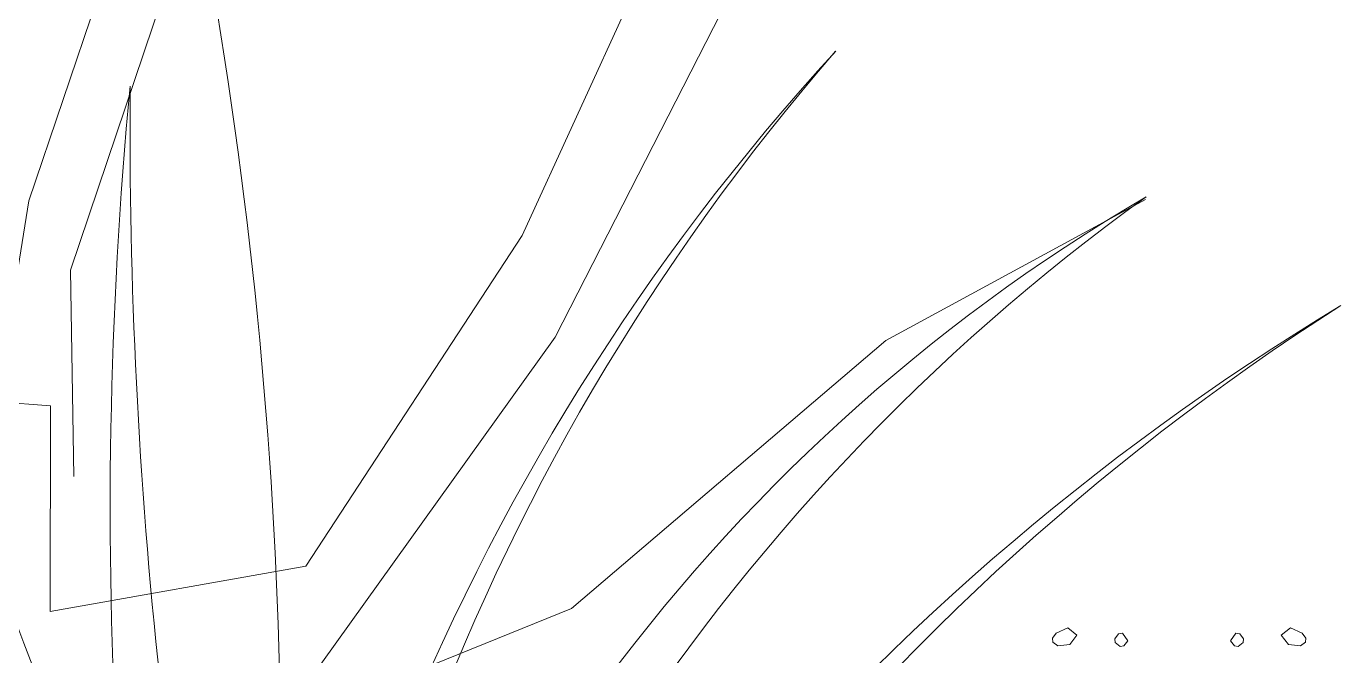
# Model space of a CAD drawing. Header units: metres. Extents: x -434 to 683, y -422 to -228.
# Drawn here: x -255.7216 to -255.5065, y -301.0948 to -300.9918 of the extents above; entities that cross this region are included whole.
import ezdxf

# ---------------------------------------------------------------- set-up
doc = ezdxf.new("R2010")
doc.units = ezdxf.units.M
doc.header["$MEASUREMENT"] = 0
doc.layers.add('FL', color=21, linetype='Continuous', lineweight=13)

# ---------------------------------------------------------------- blocks, each defined once
blk = doc.blocks.new('vbcvbvcb')
at = {"layer": 'FL', "color": 88}
for p, q in [((-3661, 4769), (-2586, 7938)), ((1014, 4441), (2504, 7694)), ((3283, 7303), (1325, 3477)), ((-2337, 6870), (-3267, 4113)), ((-4178, 1549), (-3661, 4769)), ((4458, 3445), (6919, 4782)), ((-1037, 1308), (1014, 4441)), ((-3267, 4113), (-3233, 2157)), ((1325, 3477), (-1333, -233)), ((1482, 907), (4458, 3445)), ((-4712, 2923), (-3456, 2827)), ((-3456, 2827), (-3459, 878)), ((-3459, 878), (-1037, 1308)), ((-1333, -233), (1482, 907))]:
    blk.add_line(p, q, dxfattribs=at)
at = {"layer": 'FL', "color": 96}
for centre, radius, start, end in [((-46365, -801), 45093, 354.2791, 12.5427), ((20030, -8519), 21766, 137.4916, 179.6099), ((20118, -7818), 21365, 139.0392, 181.297), ((-30787, -9651), 28948, 5.151, 32.7872), ((39916, 1840), 42806, 174.6174, 191.9895), ((45966, 5471), 48668, 179.5471, 192.7817), ((-23405, -11050), 21365, 7.1968, 49.4547), ((-23214, -11731), 21766, 12.4122, 51.0023), ((15620, -10041), 17207, 120.3536, 167.8423), ((18525, -11288), 19840, 125.7805, 169.1581), ((-23045, -13864), 21365, 16.8321, 56.7339), ((-22769, -14516), 21766, 21.5651, 58.2814), ((21095, -16617), 23829, 121.1471, 160.292), ((21286, -15819), 23252, 122.567, 163.1344), ((-21416, -18612), 21766, 27.2807, 69.4256), ((-21812, -18026), 21365, 24.3637, 67.878)]:
    blk.add_arc(centre, radius, start, end, dxfattribs=at)
blk = doc.blocks.new('cbcvb')
at = {"layer": 'FL', "color": 42}
for p, q in [((-16019, 5508), (-16055, 5461)), ((-15910, 5559), (-16019, 5508)), ((-15822, 5491), (-15910, 5559)), ((-15890, 5403), (-15822, 5491)), ((-15429, 5503), (-15465, 5457)), ((-15392, 5508), (-15429, 5503)), ((-15341, 5435), (-15392, 5508)), ((-14367, 5435), (-14316, 5508)), ((-14316, 5508), (-14280, 5503)), ((-14280, 5503), (-14244, 5457)), ((-13886, 5491), (-13799, 5559)), ((-13818, 5403), (-13886, 5491)), ((-13799, 5559), (-13689, 5508)), ((-13689, 5508), (-13653, 5461)), ((-16055, 5461), (-16051, 5425)), ((-16051, 5425), (-16004, 5389)), ((-16004, 5389), (-15890, 5403)), ((-15465, 5457), (-15460, 5420)), ((-15460, 5420), (-15414, 5384)), ((-15414, 5384), (-15377, 5389)), ((-15377, 5389), (-15341, 5435)), ((-14331, 5389), (-14367, 5435)), ((-14295, 5384), (-14331, 5389)), ((-14248, 5420), (-14295, 5384)), ((-14244, 5457), (-14248, 5420)), ((-13704, 5389), (-13818, 5403)), ((-13658, 5425), (-13704, 5389)), ((-13653, 5461), (-13658, 5425))]:
    blk.add_line(p, q, dxfattribs=at)

msp = doc.modelspace()

# ---------------------------------------------------------------- block references
at = {"layer": 'FL', "xscale": 1.727048185961927e-05, "yscale": 1.727048185961927e-05, "zscale": 1.727048185961927e-05}
for name, p in [('vbcvbvcb', (-255.65793, -301.10271, 0)), ('cbcvb', (-255.27638, -301.18624, 0))]:
    msp.add_blockref(name, p, dxfattribs=at)

doc.saveas('drawing.dxf')
